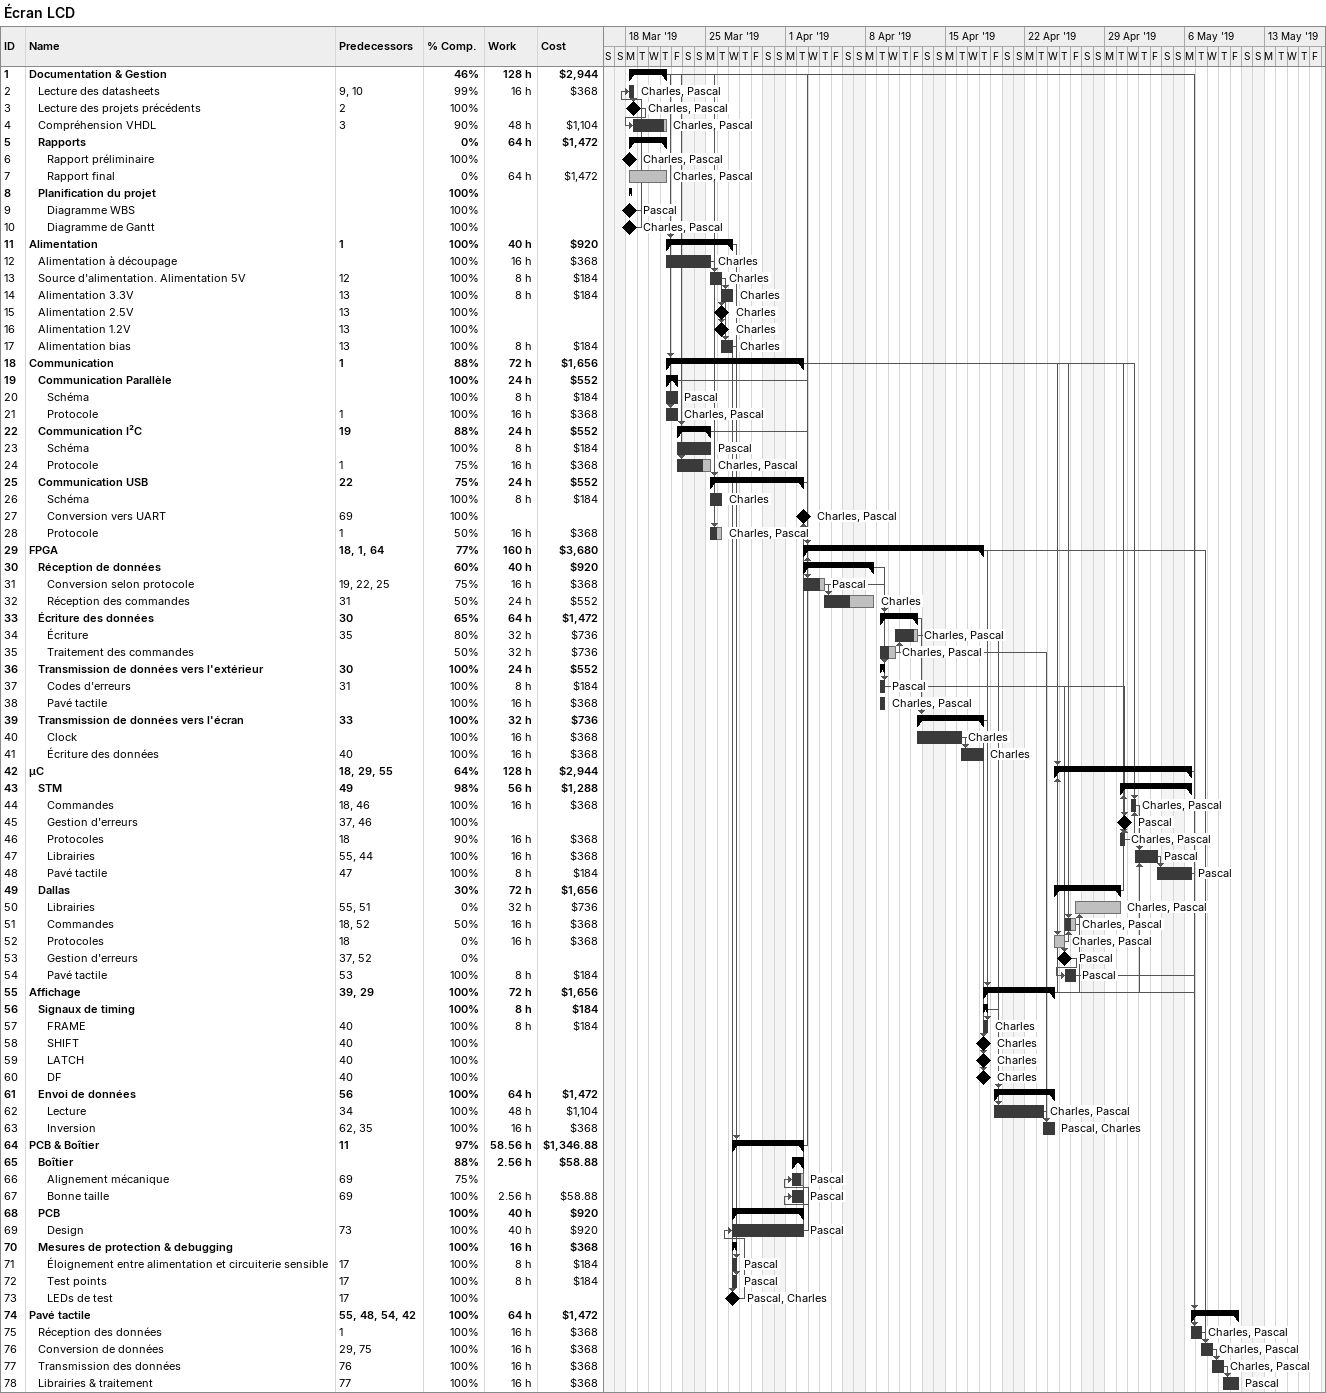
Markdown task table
Écran LCD

| ID | Level | Task | Start | Finish | Predecessors | Resources | % complete | Work (h) | Cost ($) |
|---|---|---|---|---|---|---|---|---|---|
| 1 | 1 | **Documentation & Gestion** | 2019-03-18 | 2019-03-21 |  |  | 46 | 128 | 2944 |
| 2 | 2 | Lecture des datasheets | 2019-03-18 | 2019-03-18 | 9, 10 | Charles, Pascal | 99 | 16 | 368 |
| 3 | 2 | Lecture des projets précédents (milestone) | 2019-03-18 | 2019-03-18 | 2 | Charles, Pascal | 100 |  |  |
| 4 | 2 | Compréhension VHDL | 2019-03-18 | 2019-03-21 | 3 | Charles, Pascal | 90 | 48 | 1104 |
| 5 | 2 | **Rapports** | 2019-03-18 | 2019-03-21 |  |  | 0 | 64 | 1472 |
| 6 | 3 | Rapport préliminaire (milestone) | 2019-03-18 | 2019-03-18 |  | Charles, Pascal | 100 |  |  |
| 7 | 3 | Rapport final | 2019-03-18 | 2019-03-21 |  | Charles, Pascal | 0 | 64 | 1472 |
| 8 | 2 | **Planification du projet** | 2019-03-18 | 2019-03-18 |  |  | 100 |  |  |
| 9 | 3 | Diagramme WBS (milestone) | 2019-03-18 | 2019-03-18 |  | Pascal | 100 |  |  |
| 10 | 3 | Diagramme de Gantt (milestone) | 2019-03-18 | 2019-03-18 |  | Charles, Pascal | 100 |  |  |
| 11 | 1 | **Alimentation** | 2019-03-21 | 2019-03-27 | 1 |  | 100 | 40 | 920 |
| 12 | 2 | Alimentation à découpage | 2019-03-21 | 2019-03-25 |  | Charles | 100 | 16 | 368 |
| 13 | 2 | Source d'alimentation. Alimentation 5V | 2019-03-25 | 2019-03-26 | 12 | Charles | 100 | 8 | 184 |
| 14 | 2 | Alimentation 3.3V | 2019-03-26 | 2019-03-27 | 13 | Charles | 100 | 8 | 184 |
| 15 | 2 | Alimentation 2.5V (milestone) | 2019-03-26 | 2019-03-26 | 13 | Charles | 100 |  |  |
| 16 | 2 | Alimentation 1.2V (milestone) | 2019-03-26 | 2019-03-26 | 13 | Charles | 100 |  |  |
| 17 | 2 | Alimentation bias | 2019-03-26 | 2019-03-27 | 13 | Charles | 100 | 8 | 184 |
| 18 | 1 | **Communication** | 2019-03-21 | 2019-04-02 | 1 |  | 88 | 72 | 1656 |
| 19 | 2 | **Communication Parallèle** | 2019-03-21 | 2019-03-22 |  |  | 100 | 24 | 552 |
| 20 | 3 | Schéma | 2019-03-21 | 2019-03-22 |  | Pascal | 100 | 8 | 184 |
| 21 | 3 | Protocole | 2019-03-21 | 2019-03-22 | 1 | Charles, Pascal | 100 | 16 | 368 |
| 22 | 2 | **Communication I²C** | 2019-03-22 | 2019-03-25 | 19 |  | 88 | 24 | 552 |
| 23 | 3 | Schéma | 2019-03-22 | 2019-03-25 |  | Pascal | 100 | 8 | 184 |
| 24 | 3 | Protocole | 2019-03-22 | 2019-03-25 | 1 | Charles, Pascal | 75 | 16 | 368 |
| 25 | 2 | **Communication USB** | 2019-03-25 | 2019-04-02 | 22 |  | 75 | 24 | 552 |
| 26 | 3 | Schéma | 2019-03-25 | 2019-03-26 |  | Charles | 100 | 8 | 184 |
| 27 | 3 | Conversion vers UART (milestone) | 2019-04-02 | 2019-04-02 | 69 | Charles, Pascal | 100 |  |  |
| 28 | 3 | Protocole | 2019-03-25 | 2019-03-26 | 1 | Charles, Pascal | 50 | 16 | 368 |
| 29 | 1 | **FPGA** | 2019-04-02 | 2019-04-18 | 18, 1, 64 |  | 77 | 160 | 3680 |
| 30 | 2 | **Réception de données** | 2019-04-02 | 2019-04-08 |  |  | 60 | 40 | 920 |
| 31 | 3 | Conversion selon protocole | 2019-04-02 | 2019-04-04 | 19, 22, 25 | Pascal | 75 | 16 | 368 |
| 32 | 3 | Réception des commandes | 2019-04-04 | 2019-04-08 | 31 | Charles | 50 | 24 | 552 |
| 33 | 2 | **Écriture des données** | 2019-04-09 | 2019-04-12 | 30 |  | 65 | 64 | 1472 |
| 34 | 3 | Écriture | 2019-04-10 | 2019-04-12 | 35 | Charles, Pascal | 80 | 32 | 736 |
| 35 | 3 | Traitement des commandes | 2019-04-09 | 2019-04-10 |  | Charles, Pascal | 50 | 32 | 736 |
| 36 | 2 | **Transmission de données vers l'extérieur** | 2019-04-09 | 2019-04-09 | 30 |  | 100 | 24 | 552 |
| 37 | 3 | Codes d'erreurs | 2019-04-09 | 2019-04-09 | 31 | Pascal | 100 | 8 | 184 |
| 38 | 3 | Pavé tactile | 2019-04-09 | 2019-04-09 |  | Charles, Pascal | 100 | 16 | 368 |
| 39 | 2 | **Transmission de données vers l'écran** | 2019-04-12 | 2019-04-18 | 33 |  | 100 | 32 | 736 |
| 40 | 3 | Clock | 2019-04-12 | 2019-04-16 |  | Charles | 100 | 16 | 368 |
| 41 | 3 | Écriture des données | 2019-04-16 | 2019-04-18 | 40 | Charles | 100 | 16 | 368 |
| 42 | 1 | **µC** | 2019-04-24 | 2019-05-06 | 18, 29, 55 |  | 64 | 128 | 2944 |
| 43 | 2 | **STM** | 2019-04-30 | 2019-05-06 | 49 |  | 98 | 56 | 1288 |
| 44 | 3 | Commandes | 2019-05-01 | 2019-05-01 | 18, 46 | Charles, Pascal | 100 | 16 | 368 |
| 45 | 3 | Gestion d'erreurs (milestone) | 2019-04-30 | 2019-04-30 | 37, 46 | Pascal | 100 |  |  |
| 46 | 3 | Protocoles | 2019-04-30 | 2019-04-30 | 18 | Charles, Pascal | 90 | 16 | 368 |
| 47 | 3 | Librairies | 2019-05-01 | 2019-05-03 | 55, 44 | Pascal | 100 | 16 | 368 |
| 48 | 3 | Pavé tactile | 2019-05-03 | 2019-05-06 | 47 | Pascal | 100 | 8 | 184 |
| 49 | 2 | **Dallas** | 2019-04-24 | 2019-04-30 |  |  | 30 | 72 | 1656 |
| 50 | 3 | Librairies | 2019-04-26 | 2019-04-30 | 55, 51 | Charles, Pascal | 0 | 32 | 736 |
| 51 | 3 | Commandes | 2019-04-25 | 2019-04-26 | 18, 52 | Charles, Pascal | 50 | 16 | 368 |
| 52 | 3 | Protocoles | 2019-04-24 | 2019-04-25 | 18 | Charles, Pascal | 0 | 16 | 368 |
| 53 | 3 | Gestion d'erreurs (milestone) | 2019-04-25 | 2019-04-25 | 37, 52 | Pascal | 0 |  |  |
| 54 | 3 | Pavé tactile | 2019-04-25 | 2019-04-26 | 53 | Pascal | 100 | 8 | 184 |
| 55 | 1 | **Affichage** | 2019-04-18 | 2019-04-24 | 39, 29 |  | 100 | 72 | 1656 |
| 56 | 2 | **Signaux de timing** | 2019-04-18 | 2019-04-18 |  |  | 100 | 8 | 184 |
| 57 | 3 | FRAME | 2019-04-18 | 2019-04-18 | 40 | Charles | 100 | 8 | 184 |
| 58 | 3 | SHIFT (milestone) | 2019-04-18 | 2019-04-18 | 40 | Charles | 100 |  |  |
| 59 | 3 | LATCH (milestone) | 2019-04-18 | 2019-04-18 | 40 | Charles | 100 |  |  |
| 60 | 3 | DF (milestone) | 2019-04-18 | 2019-04-18 | 40 | Charles | 100 |  |  |
| 61 | 2 | **Envoi de données** | 2019-04-19 | 2019-04-24 | 56 |  | 100 | 64 | 1472 |
| 62 | 3 | Lecture | 2019-04-19 | 2019-04-23 | 34 | Charles, Pascal | 100 | 48 | 1104 |
| 63 | 3 | Inversion | 2019-04-23 | 2019-04-24 | 62, 35 | Pascal, Charles | 100 | 16 | 368 |
| 64 | 1 | **PCB & Boîtier** | 2019-03-27 | 2019-04-02 | 11 |  | 97 | 58.56 | 1346.88 |
| 65 | 2 | **Boîtier** | 2019-04-01 | 2019-04-02 |  |  | 88 | 2.56 | 58.88 |
| 66 | 3 | Alignement mécanique | 2019-04-01 | 2019-04-02 | 69 | Pascal | 75 |  |  |
| 67 | 3 | Bonne taille | 2019-04-01 | 2019-04-02 | 69 | Pascal | 100 | 2.56 | 58.88 |
| 68 | 2 | **PCB** | 2019-03-27 | 2019-04-02 |  |  | 100 | 40 | 920 |
| 69 | 3 | Design | 2019-03-27 | 2019-04-02 | 73 | Pascal | 100 | 40 | 920 |
| 70 | 2 | **Mesures de protection & debugging** | 2019-03-27 | 2019-03-27 |  |  | 100 | 16 | 368 |
| 71 | 3 | Éloignement entre alimentation et circuiterie sensible | 2019-03-27 | 2019-03-27 | 17 | Pascal | 100 | 8 | 184 |
| 72 | 3 | Test points | 2019-03-27 | 2019-03-27 | 17 | Pascal | 100 | 8 | 184 |
| 73 | 3 | LEDs de test (milestone) | 2019-03-27 | 2019-03-27 | 17 | Pascal, Charles | 100 |  |  |
| 74 | 1 | **Pavé tactile** | 2019-05-06 | 2019-05-10 | 55, 48, 54, 42 |  | 100 | 64 | 1472 |
| 75 | 2 | Réception des données | 2019-05-06 | 2019-05-07 | 1 | Charles, Pascal | 100 | 16 | 368 |
| 76 | 2 | Conversion de données | 2019-05-07 | 2019-05-08 | 29, 75 | Charles, Pascal | 100 | 16 | 368 |
| 77 | 2 | Transmission des données | 2019-05-08 | 2019-05-09 | 76 | Charles, Pascal | 100 | 16 | 368 |
| 78 | 2 | Librairies & traitement | 2019-05-09 | 2019-05-10 | 77 | Pascal | 100 | 16 | 368 |
